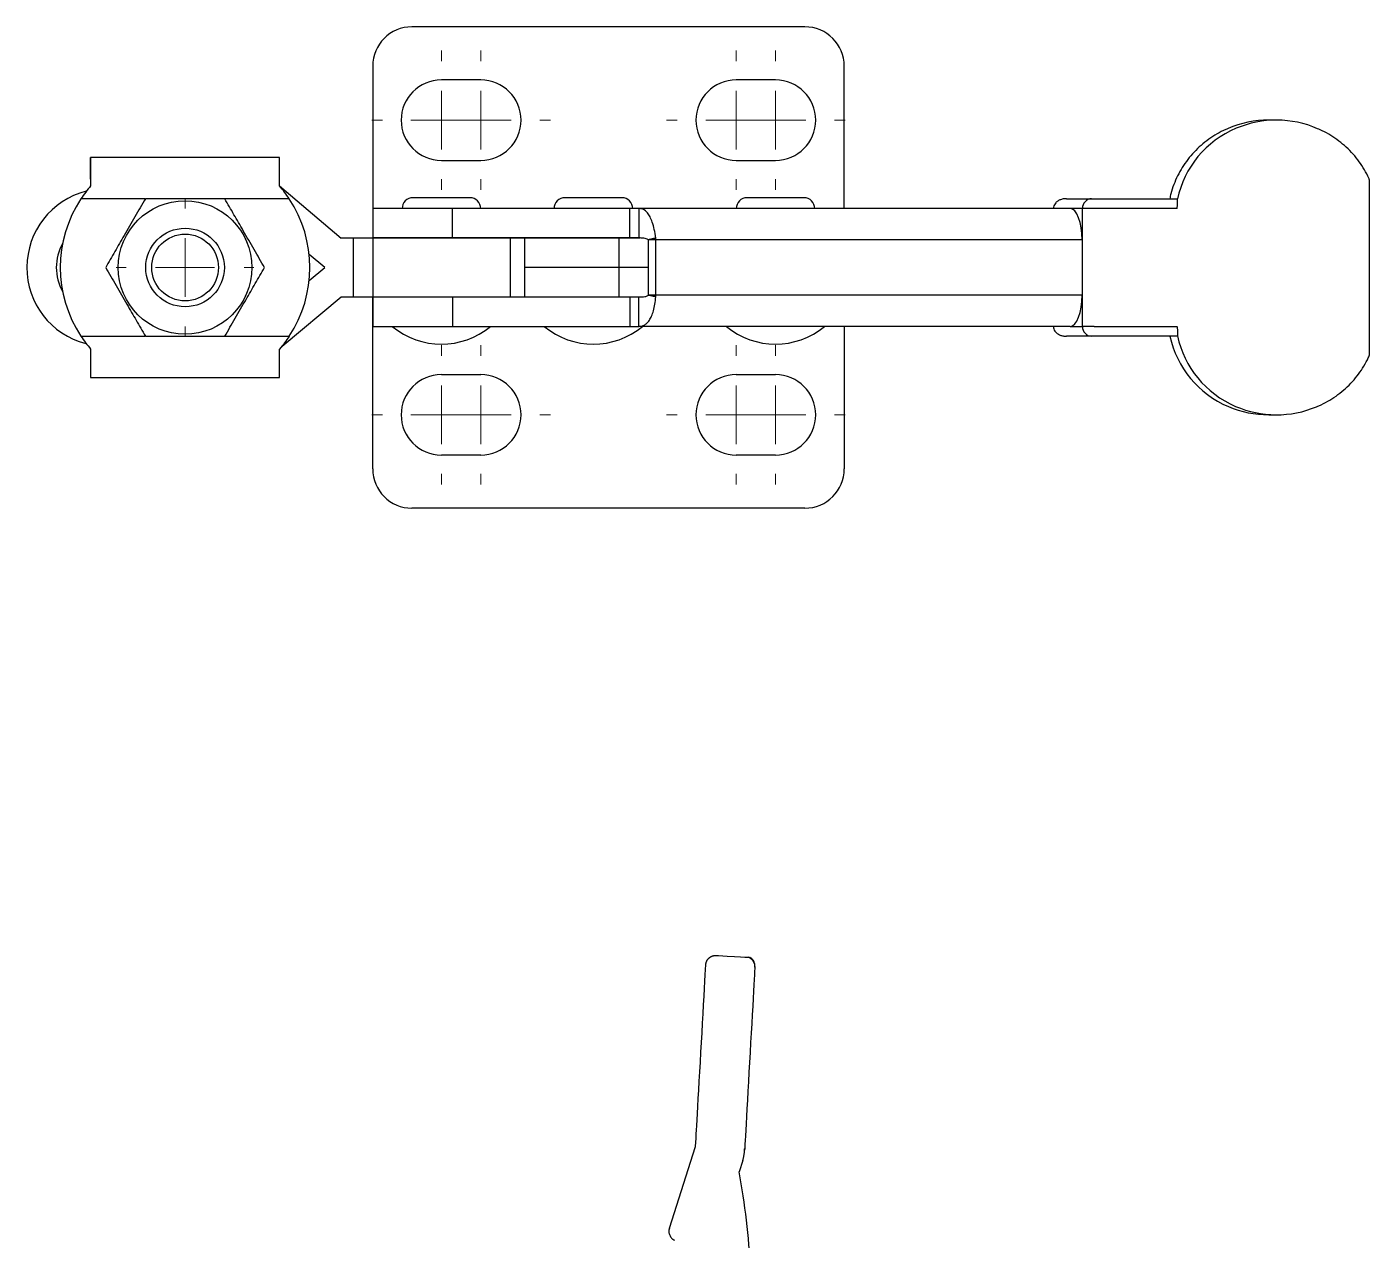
# Model space of a CAD drawing. Header units: millimetres. Extents: x 8 to 121, y 9 to 165.
# Drawn here: x 52.2 to 120.5, y 103 to 164.7 of the extents above; entities that cross this region are included whole.
import ezdxf

# ---------------------------------------------------------------- set-up
doc = ezdxf.new("R2010")
doc.units = ezdxf.units.MM
doc.linetypes.add('CENTER', pattern=[50.8, 31.75, -6.35, 6.35, -6.35])
doc.linetypes.add('PHANTOM', pattern=[63.5, 31.75, -6.35, 6.35, -6.35, 6.35, -6.35])
doc.layers.add('CENTER', color=1, linetype='CENTER')

# ---------------------------------------------------------------- blocks, each defined once
blk = doc.blocks.new('SW_CENTERMARKSYMBOL_4')
at = {"color": 0, "linetype": 'Continuous', "lineweight": 0}
for p, q in [((0, 3), (0, 3.55)), ((0, 0), (0, 1.5)), ((-3, 0), (-3.55, 0)), ((0, 0), (-1.5, 0)), ((0, 0), (0, -1.5)), ((0, 0), (1.5, 0)), ((3, 0), (3.55, 0)), ((0, -3), (0, -3.55))]:
    blk.add_line(p, q, dxfattribs=at)
blk = doc.blocks.new('SW_CENTERMARKSYMBOL_5')
at = {"color": 0, "linetype": 'Continuous', "lineweight": 0}
for p, q in [((0, 3), (0, 3.55)), ((0, 0), (0, 1.5)), ((-3, 0), (-3.55, 0)), ((0, 0), (-1.5, 0)), ((0, 0), (0, -1.5)), ((0, 0), (1.5, 0)), ((3, 0), (3.55, 0)), ((0, -3), (0, -3.55))]:
    blk.add_line(p, q, dxfattribs=at)
blk = doc.blocks.new('SW_CENTERMARKSYMBOL_6')
at = {"color": 0, "linetype": 'Continuous', "lineweight": 0}
for p, q in [((0, 3), (0, 3.55)), ((0, 0), (0, 1.5)), ((-3, 0), (-3.55, 0)), ((0, 0), (-1.5, 0)), ((0, 0), (0, -1.5)), ((0, 0), (1.5, 0)), ((3, 0), (3.55, 0)), ((0, -3), (0, -3.55))]:
    blk.add_line(p, q, dxfattribs=at)
blk = doc.blocks.new('SW_CENTERMARKSYMBOL_7')
at = {"color": 0, "linetype": 'Continuous', "lineweight": 0}
for p, q in [((0, 3), (0, 3.55)), ((0, 0), (0, 1.5)), ((-3, 0), (-3.55, 0)), ((0, 0), (-1.5, 0)), ((0, 0), (0, -1.5)), ((0, 0), (1.5, 0)), ((3, 0), (3.55, 0)), ((0, -3), (0, -3.55))]:
    blk.add_line(p, q, dxfattribs=at)
blk = doc.blocks.new('SW_CENTERMARKSYMBOL_8')
at = {"color": 0, "linetype": 'Continuous', "lineweight": 0}
for p, q in [((0, 3), (0, 3.55)), ((0, 0), (0, 1.5)), ((-3, 0), (-3.55, 0)), ((0, 0), (-1.5, 0)), ((0, 0), (0, -1.5)), ((0, 0), (1.5, 0)), ((3, 0), (3.55, 0)), ((0, -3), (0, -3.55))]:
    blk.add_line(p, q, dxfattribs=at)
blk = doc.blocks.new('SW_CENTERMARKSYMBOL_9')
at = {"color": 0, "linetype": 'Continuous', "lineweight": 0}
for p, q in [((0, 3), (0, 3.55)), ((0, 0), (0, 1.5)), ((-3, 0), (-3.55, 0)), ((0, 0), (-1.5, 0)), ((0, 0), (0, -1.5)), ((0, 0), (1.5, 0)), ((3, 0), (3.55, 0)), ((0, -3), (0, -3.55))]:
    blk.add_line(p, q, dxfattribs=at)
blk = doc.blocks.new('SW_CENTERMARKSYMBOL_10')
at = {"color": 0, "linetype": 'Continuous', "lineweight": 0}
for p, q in [((0, 3), (0, 3.55)), ((0, 0), (0, 1.5)), ((-3, 0), (-3.55, 0)), ((0, 0), (-1.5, 0)), ((0, 0), (0, -1.5)), ((0, 0), (1.5, 0)), ((3, 0), (3.55, 0)), ((0, -3), (0, -3.55))]:
    blk.add_line(p, q, dxfattribs=at)
blk = doc.blocks.new('SW_CENTERMARKSYMBOL_11')
at = {"color": 0, "linetype": 'Continuous', "lineweight": 0}
for p, q in [((0, 3), (0, 3.55)), ((0, 0), (0, 1.5)), ((-3, 0), (-3.55, 0)), ((0, 0), (-1.5, 0)), ((0, 0), (0, -1.5)), ((0, 0), (1.5, 0)), ((3, 0), (3.55, 0)), ((0, -3), (0, -3.55))]:
    blk.add_line(p, q, dxfattribs=at)
blk = doc.blocks.new('SW_CENTERMARKSYMBOL_12')
at = {"color": 0, "linetype": 'Continuous', "lineweight": 0}
for p, q in [((0, 3), (0, 3.5)), ((0, 0), (0, 1.5)), ((-3, 0), (-3.5, 0)), ((0, 0), (-1.5, 0)), ((0, 0), (0, -1.5)), ((0, 0), (1.5, 0)), ((3, 0), (3.5, 0)), ((0, -3), (0, -3.5))]:
    blk.add_line(p, q, dxfattribs=at)

msp = doc.modelspace()

# ---------------------------------------------------------------- linework, layer by layer
at = {"color": 7, "linetype": 'Continuous'}
for p, q in [((91.818, 164.74), (71.818, 164.74)), ((69.818, 162.74), (69.818, 155.493)), ((93.818, 155.493), (93.818, 162.74)), ((75.318, 162.04), (73.318, 162.04)), ((90.318, 162.04), (88.318, 162.04)), ((55.465, 156.99), (55.465, 158.09)), ((55.465, 158.09), (55.465, 156.64)), ((65.078, 158.09), (55.465, 158.09)), ((65.078, 156.99), (65.078, 158.09)), ((65.078, 156.64), (65.078, 158.09)), ((73.318, 157.94), (75.318, 157.94)), ((88.318, 157.94), (90.318, 157.94)), ((58.224, 155.99), (54.973, 155.99)), ((65.57, 155.99), (62.319, 155.99)), ((74.768, 156.04), (71.868, 156.04)), ((82.501, 156.04), (79.601, 156.04)), ((91.768, 156.04), (88.868, 156.04)), ((105.128, 155.993), (106.408, 155.993)), ((106.408, 155.993), (110.698, 155.993)), ((110.698, 155.993), (110.754, 155.993)), ((73.887, 155.493), (69.818, 155.493)), ((71.318, 155.49), (69.818, 155.49)), ((75.318, 155.49), (71.318, 155.49)), ((73.887, 153.993), (73.887, 155.493)), ((82.91, 155.493), (73.887, 155.493)), ((83.051, 155.49), (79.051, 155.49)), ((82.91, 153.993), (82.91, 155.493)), ((83.363, 155.493), (82.91, 155.493)), ((105.323, 155.493), (83.363, 155.493)), ((105.944, 155.493), (105.323, 155.493)), ((105.944, 149.49), (105.944, 155.493)), ((106.534, 155.493), (105.944, 155.493)), ((110.762, 155.493), (106.534, 155.493)), ((68.825, 153.99), (68.218, 153.99)), ((68.825, 153.99), (68.825, 150.99)), ((69.823, 153.99), (68.825, 153.99)), ((69.818, 153.993), (69.818, 153.99)), ((73.887, 153.993), (69.818, 153.993)), ((69.823, 153.99), (69.823, 150.99)), ((76.818, 153.99), (69.823, 153.99)), ((82.91, 153.993), (73.887, 153.993)), ((76.719, 153.993), (76.719, 153.99)), ((77.551, 153.99), (76.818, 153.99)), ((76.818, 153.99), (76.818, 150.99)), ((82.367, 153.99), (77.551, 153.99)), ((77.632, 153.993), (77.632, 153.99)), ((78.604, 153.993), (78.604, 153.99)), ((82.367, 152.49), (82.367, 153.99)), ((83.407, 153.99), (82.367, 153.99)), ((83.363, 153.993), (82.91, 153.993)), ((84.228, 153.893), (83.851, 153.893)), ((83.851, 151.09), (83.851, 153.893)), ((105.92, 153.893), (84.228, 153.893)), ((84.228, 151.09), (84.228, 153.893)), ((105.92, 153.893), (105.92, 151.09)), ((67.383, 152.49), (66.587, 153.154)), ((66.587, 151.827), (67.383, 152.49)), ((82.367, 152.49), (77.551, 152.49)), ((82.367, 152.49), (77.551, 152.49)), ((82.367, 150.99), (82.367, 152.49)), ((83.851, 152.49), (82.367, 152.49)), ((83.851, 152.49), (82.367, 152.49)), ((65.218, 148.49), (68.218, 150.99)), ((68.218, 150.99), (68.825, 150.99)), ((68.825, 150.99), (69.823, 150.99)), ((69.818, 149.49), (69.818, 150.99)), ((69.823, 150.99), (73.887, 150.99)), ((69.823, 150.99), (73.887, 150.99)), ((73.887, 150.99), (73.887, 149.49)), ((73.887, 150.99), (82.91, 150.99)), ((82.91, 150.99), (82.91, 149.49)), ((82.91, 150.99), (83.363, 150.99)), ((84.228, 151.09), (83.851, 151.09)), ((105.92, 151.09), (84.228, 151.09)), ((54.973, 148.99), (58.224, 148.99)), ((62.319, 148.99), (65.57, 148.99)), ((69.818, 149.49), (73.887, 149.49)), ((69.818, 142.24), (69.818, 149.49)), ((73.887, 149.49), (82.91, 149.49)), ((82.91, 149.49), (83.363, 149.49)), ((105.323, 149.49), (83.363, 149.49)), ((93.818, 149.49), (93.818, 142.24)), ((106.408, 148.99), (105.128, 148.99)), ((105.323, 149.49), (105.944, 149.49)), ((106.534, 149.49), (105.944, 149.49)), ((110.698, 148.99), (106.408, 148.99)), ((106.534, 149.49), (110.762, 149.49)), ((110.754, 148.99), (110.698, 148.99)), ((55.465, 148.34), (55.465, 146.89)), ((65.078, 146.89), (65.078, 148.34)), ((55.465, 146.89), (65.078, 146.89)), ((73.318, 147.04), (75.318, 147.04)), ((88.318, 147.04), (90.318, 147.04)), ((75.318, 142.94), (73.318, 142.94)), ((90.318, 142.94), (88.318, 142.94)), ((91.818, 140.24), (71.818, 140.24))]:
    msp.add_line(p, q, dxfattribs=at)
for p, q in [((65.078, 156.64), (68.218, 153.99)), ((120.533, 156.967), (120.533, 148.016))]:
    msp.add_line(p, q)
at = {"color": 7, "linetype": 'Continuous', "lineweight": 0}
for p, q in [((75.318, 142.94), (74.318, 142.94)), ((88.318, 142.94), (89.318, 142.94))]:
    msp.add_line(p, q, dxfattribs=at)
at = {"color": 3, "linetype": 'PHANTOM'}
for p, q in [((86.254, 107.743), (86.278, 108.175)), ((84.918, 103.584), (86.254, 107.743)), ((88.747, 107.552), (88.736, 107.552)), ((88.752, 107.645), (88.747, 107.552)), ((88.65, 107.027), (88.469, 106.463))]:
    msp.add_line(p, q, dxfattribs=at)
at = {"color": 3, "linetype": 'PHANTOM', "flags": 128}
for points in [[(86.278, 108.175), (86.283, 108.258), (86.29, 108.394), (86.301, 108.58), (86.314, 108.817), (86.33, 109.099), (86.348, 109.425), (86.369, 109.79), (86.391, 110.189), (86.415, 110.62), (86.441, 111.075), (86.468, 111.551), (86.495, 112.041), (86.523, 112.54), (86.551, 113.041), (86.579, 113.54), (86.607, 114.03), (86.634, 114.505), (86.659, 114.961), (86.683, 115.391), (86.706, 115.791), (86.726, 116.155), (86.745, 116.481), (86.76, 116.763), (86.774, 116.999)], [(87.417, 117.464), (87.858, 117.439), (88.231, 117.418), (88.533, 117.401), (88.765, 117.388), (88.924, 117.379)], [(89.271, 116.877), (89.266, 116.799), (89.259, 116.667), (89.249, 116.483), (89.236, 116.25), (89.22, 115.97), (89.202, 115.646), (89.181, 115.283), (89.159, 114.884), (89.135, 114.454), (89.109, 113.999), (89.082, 113.522), (89.055, 113.032), (89.027, 112.532), (88.999, 112.028), (88.97, 111.528), (88.943, 111.036), (88.916, 110.559), (88.89, 110.101), (88.866, 109.669), (88.843, 109.267), (88.823, 108.9), (88.804, 108.573), (88.789, 108.289), (88.775, 108.052), (88.765, 107.864), (88.757, 107.728), (88.752, 107.645)], [(88.924, 117.379), (88.981, 117.376), (89.016, 117.374), (89.028, 117.373)]]:
    msp.add_lwpolyline(points, dxfattribs=at)
at = {"color": 7, "linetype": 'Continuous'}
for radius in [3.4, 2]:
    msp.add_circle((60.271, 152.49), radius, dxfattribs=at)
at = {"color": 3, "linetype": 'Continuous'}
msp.add_circle((60.271, 152.49), 1.7, dxfattribs=at)
at = {"color": 7, "linetype": 'Continuous'}
for centre, radius, start, end in [((71.818, 162.74), 2, 90, 180), ((91.818, 162.74), 2, 0, 90), ((73.318, 159.99), 2.05, 90, 270), ((75.318, 159.99), 2.05, 270, 90), ((88.318, 159.99), 2.05, 90, 270), ((90.318, 159.99), 2.05, 270, 90), ((56.218, 152.49), 4, 104.19158, 255.44151), ((60.271, 152.49), 6.35, 146.55192, 213.44808), ((60.271, 152.49), 6.35, 326.55192, 33.44808), ((71.868, 155.49), 0.55, 90, 180), ((74.768, 155.49), 0.55, 0, 90), ((79.601, 155.49), 0.55, 90, 180), ((82.501, 155.49), 0.55, 0, 90), ((88.868, 155.49), 0.55, 90, 180), ((91.768, 155.49), 0.55, 0, 90), ((106.427, 155.51), 0.483, 92.19078, 182.03469), ((56.218, 152.49), 2.5, 150.50798, 209.49202), ((83.468, 153.893), 0.384, 359.98699, 0.88394), ((77.869, 153.893), 6.36, 359.99992, 0.86545), ((83.468, 151.09), 0.384, 359.11607, 0.013), ((77.869, 151.09), 6.36, 359.13455, 0.00008), ((73.318, 152.512), 3.922, 230.40225, 309.59775), ((81.051, 152.512), 3.922, 230.40225, 309.59775), ((90.318, 152.512), 3.922, 230.40225, 309.59775), ((106.427, 149.473), 0.483, 177.9653, 267.80923), ((73.318, 144.99), 2.05, 90, 270), ((75.318, 144.99), 2.05, 270, 90), ((88.318, 144.99), 2.05, 90, 270), ((90.318, 144.99), 2.05, 270, 90), ((71.818, 142.24), 2, 180, 270), ((91.818, 142.24), 2, 270, 0)]:
    msp.add_arc(centre, radius, start, end, dxfattribs=at)
at = {"color": 3, "linetype": 'PHANTOM'}
for centre, radius, start, end in [((88.774, 116.904), 0.498, 356.89447, 72.4662), ((88.774, 116.942), 0.5, 356.69529, 60.09374), ((86.65, 107.669), 2.1, 342.18567, 356.78567), ((51.302, 99.561), 37.802, 2.93336, 10.51965), ((85.394, 103.431), 0.5, 162.18567, 244.99103)]:
    msp.add_arc(centre, radius, start, end, dxfattribs=at)
at = {"color": 7, "linetype": 'Continuous'}
for centre, major_axis, ratio, start_param, end_param in [((115.427, 154.992), (5.134, 0), 0.973877, 1.570796, 1.987181), ((115.816, 154.992), (5.134, 0), 0.973877, 1.150529, 1.981449), ((115.816, 154.992), (5.134, 0), 0.973877, 1.981449, 2.943144), ((110.698, 155.493), (0.056, 0.5), 0.12723, 4.712389, 6.283185), ((105.323, 153.893), (0, 1.6), 0.373411, 4.712389, 6.283185), ((105.323, 151.09), (0, 1.6), 0.373411, 3.141593, 4.712389), ((115.427, 149.992), (5.134, 0), 0.973877, 3.343206, 4.301243), ((110.698, 149.49), (-0.085, 0.484), 0.12723, 3.141593, 4.712389), ((115.816, 149.992), (5.134, 0), 0.973877, 3.340041, 4.294428), ((115.427, 149.992), (5.134, 0), 0.973877, 4.301243, 4.712389), ((115.816, 149.992), (5.134, 0), 0.973877, 4.294428, 5.120914)]:
    msp.add_ellipse(centre, major_axis=major_axis, ratio=ratio, start_param=start_param, end_param=end_param, dxfattribs=at)
for points in [[(115.816, 159.992), (115.427, 159.992)], [(110.754, 155.993), (110.783, 155.977)], [(69.818, 155.493), (69.818, 153.993)], [(83.363, 155.493), (83.363, 153.993)], [(71.918, 153.993), (71.918, 153.99)], [(74.718, 153.99), (74.718, 153.993)], [(77.551, 153.99), (77.551, 152.49)], [(79.651, 153.993), (79.651, 153.99)], [(82.451, 153.99), (82.451, 153.993)], [(84.227, 153.989), (83.851, 153.899)], [(77.551, 152.49), (77.551, 150.99)], [(69.818, 150.99), (69.818, 149.49)], [(83.363, 149.49), (83.363, 150.99)], [(84.227, 150.994), (83.851, 151.084)], [(110.783, 149.006), (110.754, 148.99)], [(115.427, 144.992), (115.816, 144.992)]]:
    msp.add_open_spline(points, degree=1, dxfattribs=at)
for points, knots in [([(113.35, 159.562), (113.312, 159.547), (113.118, 159.471), (112.787, 159.291), (112.366, 159.023), (111.975, 158.713), (111.618, 158.369), (111.297, 157.993), (111.017, 157.589), (110.777, 157.161), (110.584, 156.712), (110.452, 156.32), (110.403, 156.074), (110.386, 155.988)], [0, 0, 0, 0, 0.025656, 0.129453, 0.232874, 0.335881, 0.438452, 0.540581, 0.642281, 0.74358, 0.844519, 0.945155, 1, 1, 1, 1]), ([(120.531, 156.999), (120.509, 157.048), (120.421, 157.245), (120.234, 157.576), (119.956, 157.98), (119.638, 158.355), (119.283, 158.7), (118.896, 159.01), (118.477, 159.279), (118.147, 159.461), (117.951, 159.538), (117.911, 159.554)], [0, 0, 0, 0, 0.042843, 0.173074, 0.303731, 0.434903, 0.566623, 0.698909, 0.831752, 0.965124, 1, 1, 1, 1]), ([(55.465, 156.64), (55.38, 156.538), (55.207, 156.332), (55.051, 156.105), (54.973, 155.99)], [0, 0, 0, 0, 0.495498, 1, 1, 1, 1]), ([(65.57, 155.99), (65.493, 156.103), (65.337, 156.33), (65.165, 156.536), (65.078, 156.64)], [0, 0, 0, 0, 0.49517, 1, 1, 1, 1]), ([(120.533, 156.967), (120.533, 156.978), (120.533, 156.997), (120.533, 156.999), (120.533, 157)], [0, 0, 0, 0, 0.636069, 1, 1, 1, 1]), ([(58.251, 155.99), (58.075, 155.686), (57.721, 155.072), (57.195, 154.162), (56.693, 153.293), (56.385, 152.759), (56.23, 152.49)], [0, 0, 0, 0, 0.264593, 0.534922, 0.76533, 1, 1, 1, 1]), ([(62.292, 155.99), (62.16, 155.99), (61.695, 155.99), (60.869, 155.99), (59.901, 155.99), (59.022, 155.99), (58.509, 155.99), (58.251, 155.99)], [0, 0, 0, 0, 0.100223, 0.352907, 0.611643, 0.804692, 1, 1, 1, 1]), ([(64.313, 152.49), (64.137, 152.794), (63.783, 153.408), (63.257, 154.318), (62.755, 155.188), (62.447, 155.721), (62.292, 155.99)], [0, 0, 0, 0, 0.264592, 0.534922, 0.76533, 1, 1, 1, 1]), ([(105.128, 155.993), (105.086, 155.991), (104.985, 155.987), (104.836, 155.95), (104.695, 155.882), (104.585, 155.795), (104.508, 155.689), (104.466, 155.585), (104.467, 155.517), (104.468, 155.493)], [0, 0, 0, 0, 0.146529, 0.353762, 0.524205, 0.668579, 0.79921, 0.926405, 1, 1, 1, 1]), ([(84.227, 153.989), (84.205, 154.139), (84.161, 154.425), (84.058, 154.792), (83.942, 155.072), (83.788, 155.313), (83.613, 155.469), (83.435, 155.486), (83.363, 155.493)], [0, 0, 0, 0, 0.184385, 0.351704, 0.501978, 0.635251, 0.850453, 1, 1, 1, 1]), ([(83.851, 153.899), (83.814, 153.917), (83.74, 153.954), (83.575, 153.991), (83.448, 153.992), (83.363, 153.993)], [0, 0, 0, 0, 0.245545, 0.492797, 1, 1, 1, 1]), ([(56.23, 152.49), (56.405, 152.186), (56.76, 151.572), (57.285, 150.662), (57.787, 149.793), (58.095, 149.259), (58.251, 148.99)], [0, 0, 0, 0, 0.264593, 0.534922, 0.76533, 1, 1, 1, 1]), ([(62.292, 148.99), (62.467, 149.294), (62.822, 149.908), (63.347, 150.818), (63.849, 151.688), (64.157, 152.221), (64.313, 152.49)], [0, 0, 0, 0, 0.264593, 0.534922, 0.76533, 1, 1, 1, 1]), ([(83.363, 150.99), (83.466, 150.991), (83.607, 150.993), (83.775, 151.031), (83.828, 151.068), (83.851, 151.084)], [0, 0, 0, 0, 0.617012, 0.83535, 1, 1, 1, 1]), ([(83.363, 149.49), (83.46, 149.502), (83.612, 149.521), (83.78, 149.651), (83.905, 149.802), (84.017, 150.015), (84.113, 150.289), (84.188, 150.62), (84.214, 150.867), (84.227, 150.994)], [0, 0, 0, 0, 0.199906, 0.311929, 0.432216, 0.560998, 0.69846, 0.844753, 1, 1, 1, 1]), ([(54.973, 148.99), (55.05, 148.878), (55.205, 148.651), (55.378, 148.444), (55.465, 148.34)], [0, 0, 0, 0, 0.495169, 1, 1, 1, 1]), ([(58.251, 148.99), (58.506, 148.99), (59.019, 148.99), (59.89, 148.99), (60.86, 148.99), (61.687, 148.99), (62.16, 148.99), (62.292, 148.99)], [0, 0, 0, 0, 0.19323, 0.388354, 0.640658, 0.899777, 1, 1, 1, 1]), ([(65.57, 148.99), (65.493, 148.878), (65.337, 148.651), (65.165, 148.444), (65.078, 148.34)], [0, 0, 0, 0, 0.49517, 1, 1, 1, 1]), ([(104.463, 149.49), (104.467, 149.447), (104.475, 149.363), (104.534, 149.253), (104.614, 149.162), (104.719, 149.087), (104.85, 149.029), (104.989, 148.996), (105.085, 148.992), (105.128, 148.99)], [0, 0, 0, 0, 0.130346, 0.250406, 0.372267, 0.507191, 0.664869, 0.850858, 1, 1, 1, 1]), ([(117.856, 145.405), (117.896, 145.421), (118.093, 145.496), (118.427, 145.675), (118.85, 145.94), (119.243, 146.248), (119.602, 146.59), (119.926, 146.964), (120.208, 147.366), (120.407, 147.71), (120.502, 147.921), (120.531, 147.984)], [0, 0, 0, 0, 0.034166, 0.165956, 0.297272, 0.428065, 0.558305, 0.687986, 0.81712, 0.94574, 1, 1, 1, 1]), ([(120.533, 147.983), (120.533, 147.986), (120.533, 147.99), (120.533, 148.009), (120.533, 148.016)], [0, 0, 0, 0, 0.634793, 1, 1, 1, 1])]:
    msp.add_open_spline(points, degree=3, knots=knots, dxfattribs=at)
at = {"color": 3, "linetype": 'PHANTOM'}
for points, knots in [([(86.774, 116.999), (86.774, 117.001), (86.776, 117.042), (86.794, 117.137), (86.862, 117.272), (86.983, 117.388), (87.135, 117.463), (87.245, 117.468), (87.301, 117.47)], [0, 0, 0, 0, 0.008583, 0.157756, 0.372688, 0.583102, 0.791517, 1, 1, 1, 1]), ([(87.301, 117.47), (87.327, 117.469), (87.368, 117.466), (87.403, 117.464), (87.417, 117.464)], [0, 0, 0, 0, 0.634793, 1, 1, 1, 1]), ([(89.273, 116.914), (89.273, 116.913), (89.273, 116.909), (89.272, 116.891), (89.271, 116.877)], [0, 0, 0, 0, 0.230026, 1, 1, 1, 1]), ([(88.736, 107.552), (88.743, 107.582), (88.75, 107.612), (88.752, 107.644), (88.752, 107.645)], [0, 0, 0, 0, 0.968379, 1, 1, 1, 1])]:
    msp.add_open_spline(points, degree=3, knots=knots, dxfattribs=at)
msp.add_open_spline([(89.273, 116.914), (89.273, 116.914)], degree=1, dxfattribs=at)

# ---------------------------------------------------------------- block references
at = {"layer": 'CENTER', "color": 1, "linetype": 'CENTER'}
for name, p in [('SW_CENTERMARKSYMBOL_4', (73.318, 159.99)), ('SW_CENTERMARKSYMBOL_5', (75.318, 159.99)), ('SW_CENTERMARKSYMBOL_6', (88.318, 159.99)), ('SW_CENTERMARKSYMBOL_7', (90.318, 159.99)), ('SW_CENTERMARKSYMBOL_12', (60.271, 152.49)), ('SW_CENTERMARKSYMBOL_11', (73.318, 144.99)), ('SW_CENTERMARKSYMBOL_10', (75.318, 144.99)), ('SW_CENTERMARKSYMBOL_9', (88.318, 144.99)), ('SW_CENTERMARKSYMBOL_8', (90.318, 144.99))]:
    msp.add_blockref(name, p, dxfattribs=at)

doc.saveas('drawing.dxf')
